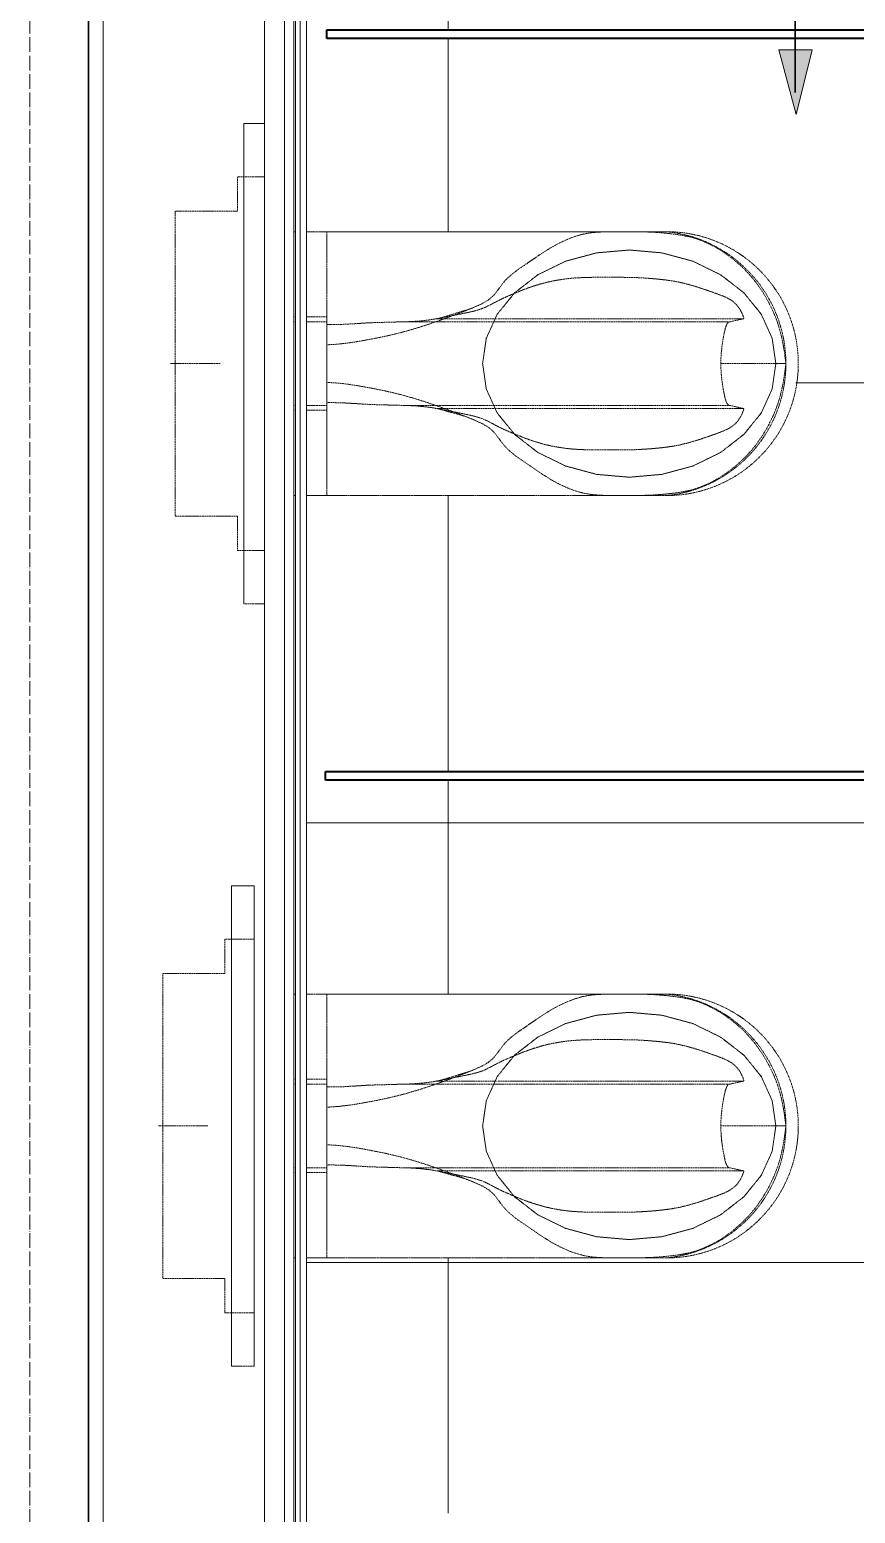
# Model space of a CAD drawing. Header units: millimetres. Extents: x -10915 to 60194, y -32941 to 46712.
# Drawn here: x 7150 to 8276, y 17014 to 19038 of the extents above; entities that cross this region are included whole.
import ezdxf

# ---------------------------------------------------------------- set-up
doc = ezdxf.new("R2010")
doc.units = ezdxf.units.MM
doc.linetypes.add('200_ШТРИХ_ш1п0_6_', pattern=[1.6, 1, -0.6])
doc.linetypes.add('ADSK_Линия сетки', pattern=[25, 20, -2.5, 0, -2.5])
doc.layers.add('Линии', color=7, linetype='Continuous', lineweight=9, true_color=0x00a600)
for name, color, linetype, lineweight in [('Обобщенные модели', 7, 'Continuous', 18), ('Оси', 7, 'Continuous', 9), ('Перекрытие штриховка', 7, 'Continuous', 18), ('Сантехника', 7, 'Continuous', 18), ('Стены несущие', 7, 'Continuous', 30), ('Стены отделка', 7, 'Continuous', 30), ('Стены штриховка', 7, 'Continuous', 9), ('Узлы', 7, 'Continuous', 18)]:
    doc.layers.add(name, color=color, linetype=linetype, lineweight=lineweight)

# ---------------------------------------------------------------- blocks, each defined once
blk = doc.blocks.new('SND_Унитаз_Jika_Olymp_с_инсталяцией - Унитаз_ выпуск прямой_ установка на пол_693х360х360_ PN30_12_ ХВ резьба HP DN15_ К гл_ кон П DN100-701491-План полов 2-го этажа')
at = {"layer": 'Сантехника', "linetype": '200_ШТРИХ_ш1п0_6_'}
for p, q in [((0, -61.7), (0, 6.3)), ((-208, 0), (-208, -85)), ((208, 0), (-208, 0)), ((208, -85), (208, 0)), ((-327.5, -94), (327.5, -94)), ((-327.5, -125), (-327.5, -94)), ((-255, -85), (-255, -125)), ((-208, -85), (-255, -85)), ((255, -85), (208, -85)), ((255, -125), (255, -85)), ((327.5, -94), (327.5, -125)), ((327.5, -125), (-327.5, -125)), ((-255, -125), (255, -125)), ((-180, -179), (-180, -181.4)), ((-180, -181.4), (-180, -179)), ((180, -181.4), (180, -179)), ((180, -179), (180, -181.4)), ((-180, -196.4), (-180, -687.1)), ((-180, -224), (-180, -196.4)), ((180, -687.1), (180, -196.4)), ((180, -196.4), (180, -224)), ((180, -224), (-180, -224))]:
    blk.add_line(p, q, dxfattribs=at)
at = {"layer": 'Сантехника', "color": 251, "linetype": '200_ШТРИХ_ш1п0_6_', "true_color": 0x666666}
for p, q in [((327.5, -94), (-327.5, -94)), ((-327.5, -125), (-327.5, -94)), ((327.5, -125), (327.5, -94)), ((-327.5, -125), (327.5, -125)), ((-180, -687.1), (-180, -224)), ((180, -224), (180, -687.1)), ((-61.3, -375.6), (-61.3, -374.1)), ((61.3, -375.6), (61.3, -374.1)), ((-61.3, -455.4), (-61.3, -453.6)), ((-61.3, -792.9), (-61.3, -456.3)), ((-57, -773.7), (-57, -451.7)), ((57, -451.7), (57, -773.7)), ((61.3, -456.3), (61.3, -453.6)), ((61.3, -792.9), (61.3, -457.2)), ((0, -836.5), (0, -761.4))]:
    blk.add_line(p, q, dxfattribs=at)
at = {"layer": 'Сантехника', "color": 253, "linetype": '200_ШТРИХ_ш1п0_6_', "true_color": 0xa3a3a3}
for p, q in [((-180, -181.4), (-180, -179)), ((-63.7, -179), (-63.7, -181.4)), ((-57, -179), (-57, -181.4)), ((57, -179), (57, -181.4)), ((63.7, -179), (63.7, -181.4)), ((180, -179), (180, -181.4)), ((-180, -224), (-180, -196.4)), ((-63.7, -196.4), (-63.7, -224)), ((-57, -196.4), (-57, -224)), ((57, -196.4), (57, -224)), ((63.7, -196.4), (63.7, -224)), ((180, -196.4), (180, -224)), ((-63.7, -224), (-61.3, -224)), ((-61.3, -224), (-57, -224)), ((-57, -224), (-53.6, -224)), ((-53.3, -224), (-25.8, -224)), ((25.8, -224), (-25.8, -224)), ((53.3, -224), (25.8, -224)), ((53.6, -224), (57, -224)), ((57, -224), (61.3, -224)), ((61.3, -224), (63.7, -224)), ((57, -330.9), (57, -368)), ((-57, -451.7), (-57, -348.1)), ((-61.3, -453.6), (-61.3, -375.6)), ((57, -368.7), (57, -451.7)), ((61.3, -453.6), (61.3, -375.6))]:
    blk.add_line(p, q, dxfattribs=at)
at = {"layer": 'Сантехника', "color": 9, "linetype": '200_ШТРИХ_ш1п0_6_', "true_color": 0xc7c7c7}
for p, q in [((-53.6, -224), (53.6, -224)), ((-48, -224), (-53.3, -224)), ((-37.8, -224), (-46.9, -224)), ((-26.5, -224), (-36.8, -224)), ((0, -224), (-25.8, -224)), ((25.8, -224), (0, -224)), ((36.8, -224), (26.5, -224)), ((46.9, -224), (37.8, -224)), ((53.3, -224), (48, -224)), ((-57, -348.1), (-57, -330.9))]:
    blk.add_line(p, q, dxfattribs=at)
at = {"layer": 'Сантехника', "color": 254, "linetype": '200_ШТРИХ_ш1п0_6_', "true_color": 0xdddddd}
blk.add_line((0, -850.2), (0, -836.5), dxfattribs=at)
at = {"layer": 'Сантехника', "linetype": '200_ШТРИХ_ш1п0_6_', "flags": 128}
for points in [[(-61.7, -376.2), (-71.7, -411.6), (-75, -420.3)], [(75, -420.3), (62.3, -378.9), (61.7, -376.2)], [(0, -836.5), (-34.5, -831.5), (-67.3, -816.7), (-96.6, -792.9), (-121.2, -761.2), (-139.7, -723.3), (-151.1, -681), (-155, -636.5), (-151.1, -592), (-139.7, -549.7), (-121.2, -511.8), (-96.6, -480.1), (-67.3, -456.3), (-34.5, -441.5), (0, -436.5)], [(0, -436.5), (34.5, -441.5), (67.3, -456.3), (96.6, -480.1), (121.2, -511.8), (139.7, -549.7), (151.1, -592), (155, -636.5), (151.1, -681), (139.7, -723.3), (121.2, -761.2), (96.6, -792.9), (67.3, -816.7), (34.5, -831.5), (0, -836.5)]]:
    blk.add_lwpolyline(points, dxfattribs=at)
at = {"layer": 'Сантехника', "color": 251, "linetype": '200_ШТРИХ_ш1п0_6_', "true_color": 0x666666, "flags": 128}
for points in [[(0, -436.5), (-34.5, -441.5), (-67.3, -456.3), (-96.6, -480.1), (-121.2, -511.8), (-139.7, -549.7), (-151.1, -592), (-155, -636.5), (-151.1, -681), (-139.7, -723.3), (-121.2, -761.2), (-96.6, -792.9), (-67.3, -816.7), (-34.5, -831.5), (0, -836.5)], [(0, -836.5), (-34.5, -831.5), (-67.3, -816.7), (-96.6, -792.9), (-121.2, -761.2), (-139.7, -723.3), (-151.1, -681), (-155, -636.5), (-151.1, -592), (-139.7, -549.7), (-121.2, -511.8), (-96.6, -480.1), (-67.3, -456.3), (-34.5, -441.5), (0, -436.5)], [(0, -836.5), (34.5, -831.5), (67.3, -816.7), (96.6, -792.9), (121.2, -761.2), (139.7, -723.3), (151.1, -681), (155, -636.5), (151.1, -592), (139.7, -549.7), (121.2, -511.8), (96.6, -480.1), (67.3, -456.3), (34.5, -441.5), (0, -436.5)], [(0, -436.5), (34.5, -441.5), (67.3, -456.3), (96.6, -480.1), (121.2, -511.8), (139.7, -549.7), (151.1, -592), (155, -636.5), (151.1, -681), (139.7, -723.3), (121.2, -761.2), (96.6, -792.9), (67.3, -816.7), (34.5, -831.5), (0, -836.5)], [(-61.3, -792.9), (-59.2, -783.4), (-57, -773.7)], [(57, -773.7), (59.2, -783.4), (61.3, -792.9)]]:
    blk.add_lwpolyline(points, dxfattribs=at)
at = {"layer": 'Сантехника', "color": 253, "linetype": '200_ШТРИХ_ш1п0_6_', "true_color": 0xa3a3a3, "flags": 128}
for points in [[(0, -436.5), (-34.5, -441.5), (-67.3, -456.3), (-96.6, -480.1), (-121.2, -511.8), (-139.7, -549.7), (-151.1, -592), (-155, -636.5), (-151.1, -681), (-139.7, -723.3), (-121.2, -761.2), (-96.6, -792.9), (-67.3, -816.7), (-34.5, -831.5), (0, -836.5)], [(0, -836.5), (34.5, -831.5), (67.3, -816.7), (96.6, -792.9), (121.2, -761.2), (139.7, -723.3), (151.1, -681), (155, -636.5), (151.1, -592), (139.7, -549.7), (121.2, -511.8), (96.6, -480.1), (67.3, -456.3), (34.5, -441.5), (0, -436.5)]]:
    blk.add_lwpolyline(points, dxfattribs=at)
at = {"layer": 'Сантехника', "linetype": '200_ШТРИХ_ш1п0_6_'}
blk.add_arc((0, -687.1), 180, 180, 360, dxfattribs=at)
at = {"layer": 'Сантехника', "color": 251, "linetype": '200_ШТРИХ_ш1п0_6_', "true_color": 0x666666}
blk.add_arc((0, -669.3), 180.9, 185.6382, 354.3618, dxfattribs=at)
at = {"layer": 'Сантехника', "color": 253, "linetype": '200_ШТРИХ_ш1п0_6_', "true_color": 0xa3a3a3}
for points in [[(-180, -224), (-179.3, -224), (-178.6, -224), (-177.7, -224)], [(-176.6, -224), (-176, -224), (-175.4, -224), (-174.7, -224)], [(-174.6, -224), (-173.6, -224), (-172.5, -224), (-171.4, -224)], [(-152.6, -224), (-150.5, -224), (-148.3, -224), (-145.7, -224)], [(145.7, -224), (148.3, -224), (150.5, -224), (152.6, -224)], [(171.4, -224), (172.5, -224), (173.6, -224), (174.6, -224)], [(174.7, -224), (175.4, -224), (176, -224), (176.6, -224)], [(177.7, -224), (178.6, -224), (179.3, -224), (180, -224)], [(-63.2, -383.7), (-63.6, -385.6), (-64, -387.6), (-64.4, -389.6)], [(-61.3, -374.1), (-61.9, -376.9), (-62.4, -379.8), (-63, -382.7)], [(62.9, -382.4), (62.4, -379.5), (61.8, -376.7), (61.3, -374.1)]]:
    blk.add_open_spline(points, degree=3, dxfattribs=at)
for points, knots in [([(-171.3, -224), (-169.6, -224), (-162.8, -224), (-157.6, -224), (-152.9, -224), (-152.8, -224)], [0.0610774, 0.0610774, 0.0610774, 0.0610774, 0.0919515, 0.1789595, 0.1802088, 0.1802088, 0.1802088, 0.1802088]), ([(-145.4, -224), (-138, -224), (-115, -224), (-63.7, -224), (-63.7, -224)], [0.2216194, 0.2216194, 0.2216194, 0.2216194, 0.3327462, 0.4835333, 0.4835333, 0.4835333, 0.4835333]), ([(63.7, -224), (63.7, -224), (115, -224), (138, -224), (145.4, -224)], [0, 0, 0, 0, 0.1507871, 0.2619139, 0.2619139, 0.2619139, 0.2619139]), ([(152.8, -224), (152.9, -224), (157.6, -224), (162.8, -224), (169.6, -224), (171.3, -224)], [0.3033245, 0.3033245, 0.3033245, 0.3033245, 0.3045737, 0.3915817, 0.4224559, 0.4224559, 0.4224559, 0.4224559]), ([(64.3, -389.1), (64.2, -388.5), (63.7, -386.4), (63.3, -384.3), (63, -382.8)], [0.96470665, 0.96470665, 0.96470665, 0.96470665, 0.96875, 0.97881568, 0.97881568, 0.97881568, 0.97881568]), ([(-64.4, -389.8), (-64.5, -390.3), (-65.2, -393.7), (-66.4, -400), (-68.6, -411), (-70.7, -421.2), (-73.1, -430.1), (-74.5, -434.3), (-75.2, -436.2)], [0.0325818, 0.0325818, 0.0325818, 0.0325818, 0.0357143, 0.0535714, 0.0714286, 0.1071429, 0.125, 0.1410134, 0.1410134, 0.1410134, 0.1410134]), ([(72.8, -428.8), (72.2, -426.7), (71.1, -422.5), (69.6, -415.7), (68.2, -408.7), (66.4, -399.8), (65.1, -393.3), (64.3, -389.2)], [0.875, 0.875, 0.875, 0.875, 0.890625, 0.90625, 0.921875, 0.9375, 0.96431263, 0.96431263, 0.96431263, 0.96431263]), ([(-75.9, -437.9), (-76.7, -439.7), (-78.5, -443.7), (-81.9, -450.1), (-85.7, -457.2), (-89.3, -464.7), (-92.5, -471.9), (-94.6, -476.7), (-95.5, -479)], [0.145721, 0.145721, 0.145721, 0.145721, 0.1607143, 0.1785714, 0.1964286, 0.2142857, 0.2321429, 0.2490928, 0.2490928, 0.2490928, 0.2490928]), ([(95.6, -479.3), (93.8, -474.9), (91, -468.2), (86.9, -459.6), (83.8, -453.5), (80.5, -447.5), (77.4, -441.4), (74.7, -435.1), (73.4, -430.9), (72.8, -428.8)], [0.7504978, 0.7504978, 0.7504978, 0.7504978, 0.78125, 0.796875, 0.8125, 0.828125, 0.84375, 0.859375, 0.875, 0.875, 0.875, 0.875])]:
    blk.add_open_spline(points, degree=3, knots=knots, dxfattribs=at)
at = {"layer": 'Сантехника', "color": 251, "linetype": '200_ШТРИХ_ш1п0_6_', "true_color": 0x666666}
for points, knots in [([(-53.3, -224), (-53.2, -227), (-53.2, -231.6), (-53.3, -237.7), (-53.4, -242.2), (-53.6, -246.8), (-53.8, -251.4), (-54.1, -255.9), (-54.3, -259.7), (-54.5, -262.7), (-54.7, -265.7), (-54.9, -269.4), (-55.2, -273.8), (-55.5, -278.3), (-55.7, -282.8), (-55.9, -287.3), (-56, -291.1), (-56.1, -294.1), (-56.2, -296.4), (-56.2, -298.6), (-56.3, -301.6), (-56.4, -305.4), (-56.5, -309.1), (-56.5, -312), (-56.6, -314.2), (-56.7, -316.4), (-56.8, -319.2), (-56.9, -324.1), (-57, -328.2), (-57, -330.9)], [-1, -1, -1, -1, -0.916667, -0.875, -0.833333, -0.791667, -0.75, -0.708333, -0.666667, -0.645833, -0.625, -0.583333, -0.541667, -0.5, -0.458333, -0.416667, -0.375, -0.354167, -0.333333, -0.3125, -0.291667, -0.25, -0.208333, -0.1875, -0.166667, -0.145833, -0.125, -0.083333, 0, 0, 0, 0]), ([(-25.8, -224), (-25.9, -241.7), (-35.3, -298.5), (-43.8, -332.7), (-52.5, -359.1), (-52.7, -359.6)], [0, 0, 0, 0, 0.1396534, 0.3512574, 0.3554649, 0.3554649, 0.3554649, 0.3554649]), ([(52.7, -359.6), (52.5, -359.1), (43.8, -332.7), (35.3, -298.5), (25.9, -241.7), (25.8, -224)], [1.9415219, 1.9415219, 1.9415219, 1.9415219, 1.9457294, 2.1573334, 2.2969868, 2.2969868, 2.2969868, 2.2969868]), ([(57, -330.9), (57, -328.2), (56.9, -324.1), (56.8, -319.2), (56.7, -316.4), (56.6, -314.2), (56.5, -312), (56.5, -309.1), (56.4, -305.4), (56.3, -301.6), (56.2, -298.6), (56.2, -296.4), (56.1, -294.1), (56, -291.1), (55.9, -287.3), (55.7, -282.8), (55.5, -278.3), (55.2, -273.8), (54.9, -269.4), (54.7, -265.7), (54.5, -262.7), (54.4, -260.5), (54.3, -258.2), (54.1, -255.2), (53.8, -251.4), (53.6, -246.8), (53.4, -242.2), (53.3, -237.7), (53.2, -231.6), (53.2, -227), (53.3, -224)], [-1, -1, -1, -1, -0.916667, -0.875, -0.854167, -0.833333, -0.8125, -0.791667, -0.75, -0.708333, -0.6875, -0.666667, -0.645833, -0.625, -0.583333, -0.541667, -0.5, -0.458333, -0.416667, -0.375, -0.354167, -0.333333, -0.3125, -0.291667, -0.25, -0.208333, -0.166667, -0.125, -0.083333, 0, 0, 0, 0]), ([(-57, -330.9), (-57.1, -333.5), (-57.3, -337.1), (-57.5, -341.5), (-57.7, -344.6), (-57.9, -347.4), (-58.1, -349.9), (-58.3, -352.3), (-58.5, -354.1), (-58.6, -355.6), (-58.8, -357), (-59, -358.6), (-59.2, -360.5), (-59.4, -362.2), (-59.7, -364), (-60, -366.1), (-60.5, -369.6), (-61, -372.4), (-61.3, -374.1)], [-1, -1, -1, -1, -0.9, -0.85, -0.8, -0.75, -0.7, -0.65, -0.6, -0.575, -0.55, -0.5, -0.45, -0.4, -0.35, -0.3, -0.2, 0, 0, 0, 0]), ([(61.3, -374.1), (61, -372.4), (60.5, -369.6), (60, -366.1), (59.7, -364), (59.4, -362.2), (59.2, -360.5), (59, -358.6), (58.8, -357), (58.6, -355.6), (58.5, -354.5), (58.4, -353.4), (58.3, -351.9), (58.1, -349.9), (57.9, -347.4), (57.7, -344.6), (57.5, -341.5), (57.3, -337.1), (57.1, -333.5), (57, -330.9)], [-1, -1, -1, -1, -0.8, -0.7, -0.65, -0.6, -0.55, -0.5, -0.45, -0.425, -0.4, -0.375, -0.35, -0.3, -0.25, -0.2, -0.15, -0.1, 0, 0, 0, 0]), ([(-52.9, -360.3), (-59.9, -381.5), (-77.2, -427.9), (-89.3, -451.4), (-117, -467.4), (-138.4, -500.1), (-160.9, -531.7), (-176.2, -566.8), (-180, -593), (-180, -628.9), (-180, -671.5), (-174.6, -716.7), (-166.6, -739.7), (-156.2, -759.4), (-148.3, -770.5), (-146.6, -772.8)], [0.357309, 0.357309, 0.357309, 0.357309, 0.529127, 0.684675, 0.791639, 0.91181, 1.038821, 1.152104, 1.26214, 1.376925, 1.512555, 1.635622, 1.747132, 1.856521, 1.884591, 1.884591, 1.884591, 1.884591]), ([(146.6, -772.8), (148.3, -770.5), (156.2, -759.4), (166.6, -739.7), (174.6, -716.7), (180, -671.5), (180, -628.9), (180, -593), (176.2, -566.8), (160.9, -531.7), (138.4, -500.1), (117, -467.4), (89.3, -451.4), (77.2, -427.9), (59.9, -381.5), (52.9, -360.3)], [0.412396, 0.412396, 0.412396, 0.412396, 0.440465, 0.549855, 0.661365, 0.784431, 0.920061, 1.034847, 1.144883, 1.258166, 1.385176, 1.505348, 1.612311, 1.767859, 1.939678, 1.939678, 1.939678, 1.939678]), ([(-96, -480.2), (-97.9, -484.8), (-100.8, -491.8), (-104.3, -501.6), (-106.8, -509.1), (-109.1, -516.8), (-111.1, -524.7), (-112.8, -532.6), (-114.7, -543), (-116.4, -556.1), (-117.3, -569.9), (-117.6, -580.1), (-117.7, -584.9), (-117.7, -587.2)], [0.2518112, 0.2518112, 0.2518112, 0.2518112, 0.2857143, 0.3035714, 0.3214286, 0.3392857, 0.3571429, 0.375, 0.3928571, 0.4285714, 0.4642857, 0.4821429, 0.4984632, 0.4984632, 0.4984632, 0.4984632]), ([(61.7, -792.9), (64.1, -792.2), (68.8, -790.4), (75, -787.1), (80.3, -783), (84.6, -778.3), (88.2, -772.8), (91.3, -766.6), (93.9, -759.9), (97.2, -750.8), (101.1, -739.7), (105.5, -726.3), (108.7, -714.8), (110.8, -705.9), (112.1, -699.4), (113.2, -693), (114.1, -686.2), (114.9, -679), (115.6, -671.8), (116.2, -664.9), (116.7, -658.4), (117.1, -651.7), (117.4, -644.5), (117.6, -637.2), (117.7, -630), (117.8, -622.9), (117.8, -613.3), (117.8, -603.6), (117.8, -594.4), (117.8, -587.8), (117.6, -581.2), (117.4, -572.1), (116.7, -560.2), (115.5, -548.8), (114, -539.6), (112.8, -532.6), (111.3, -525.6), (109.6, -518.8), (107.7, -512.2), (105.7, -505.6), (103.4, -499.1), (101, -492.6), (98.5, -486.4), (96.8, -482.2), (96, -480.2)], [0.000766, 0.000766, 0.000766, 0.000766, 0.015625, 0.03125, 0.046875, 0.0625, 0.078125, 0.09375, 0.109375, 0.125, 0.15625, 0.1875, 0.21875, 0.234375, 0.25, 0.265625, 0.28125, 0.296875, 0.3125, 0.328125, 0.34375, 0.359375, 0.375, 0.390625, 0.40625, 0.421875, 0.4375, 0.46875, 0.484375, 0.5, 0.515625, 0.53125, 0.5625, 0.59375, 0.609375, 0.625, 0.640625, 0.65625, 0.671875, 0.6875, 0.703125, 0.71875, 0.734375, 0.7483046, 0.7483046, 0.7483046, 0.7483046]), ([(-117.7, -587.8), (-117.8, -590.3), (-117.8, -595.3), (-117.8, -605.7), (-117.8, -619.6), (-117.7, -633.5), (-117.4, -644.5), (-117, -652.7), (-116.5, -660.4), (-116, -667.8), (-115.3, -675.6), (-114.4, -683.5), (-113.4, -691.6), (-112.1, -699.6), (-110.5, -707.3), (-108.6, -714.9), (-106.6, -722.2), (-104.3, -729.7), (-101.8, -737.4), (-99.1, -745.3), (-96.3, -753.4), (-93.4, -761.2), (-90.4, -768.6), (-86.8, -775.2), (-82.4, -780.9), (-76.8, -785.9), (-70, -789.9), (-64.6, -792), (-61.7, -792.9)], [0.5, 0.5, 0.5, 0.5, 0.5178571, 0.5357143, 0.5714286, 0.6071429, 0.625, 0.6428571, 0.6607143, 0.6785714, 0.6964286, 0.7142857, 0.7321429, 0.75, 0.7678571, 0.7857143, 0.8035714, 0.8214286, 0.8392857, 0.8571429, 0.875, 0.8928571, 0.9107143, 0.9285714, 0.9464286, 0.9642857, 0.9821429, 0.9992765, 0.9992765, 0.9992765, 0.9992765]), ([(-57, -773.7), (-57, -772.6), (-56.1, -770.8), (-51.9, -768.6), (-45.1, -766.7), (-37.5, -765.2), (-30.6, -764), (-25, -763.2), (-19, -762.5), (-10.8, -761.7), (-4.3, -761.5), (0, -761.4)], [-1, -1, -1, -1, -0.857143, -0.714286, -0.571429, -0.428571, -0.357143, -0.285714, -0.214286, -0.142857, 0, 0, 0, 0]), ([(0, -761.4), (4.3, -761.5), (10.8, -761.7), (19, -762.5), (25, -763.2), (30.6, -764), (37.5, -765.2), (45.1, -766.7), (51.8, -768.6), (54.5, -770), (55.5, -770.7)], [-1, -1, -1, -1, -0.8571429, -0.7857143, -0.7142857, -0.6428571, -0.5714286, -0.4285714, -0.2857143, -0.1501056, -0.1501056, -0.1501056, -0.1501056]), ([(-145.9, -773.8), (-139.4, -782.4), (-120.9, -803.2), (-96.8, -820.1), (-79.2, -828.9)], [1.8886336, 1.8886336, 1.8886336, 1.8886336, 1.9948194, 2.1438543, 2.1438543, 2.1438543, 2.1438543]), ([(79.2, -828.9), (96.8, -820.1), (120.9, -803.2), (139.4, -782.4), (145.9, -773.8)], [0.1531325, 0.1531325, 0.1531325, 0.1531325, 0.3021674, 0.4083532, 0.4083532, 0.4083532, 0.4083532]), ([(-78.3, -829.4), (-78, -829.5), (-60, -838.4), (-38.3, -846.1), (0, -850.2)], [2.1463883, 2.1463883, 2.1463883, 2.1463883, 2.148663, 2.2969868, 2.2969868, 2.2969868, 2.2969868]), ([(0, -850.2), (38.3, -846.1), (60, -838.4), (78, -829.5), (78.3, -829.4)], [0, 0, 0, 0, 0.1483237, 0.1505985, 0.1505985, 0.1505985, 0.1505985])]:
    blk.add_open_spline(points, degree=3, knots=knots, dxfattribs=at)
blk.add_open_spline([(55.6, -770.9), (56.5, -771.7), (57, -772.6), (57, -773.7)], degree=3, dxfattribs=at)
blk = doc.blocks.new('131_Сантехническая перегородка - СП-3 4-3867706-План полов 2-го этажа')
at = {"layer": 'Обобщенные модели', "lineweight": 40}
for p, q in [((0, 8), (1370, 8)), ((0, -4), (0, 8)), ((1370, -4), (1370, 8)), ((1370, -4), (0, -4))]:
    blk.add_line(p, q, dxfattribs=at)
blk = doc.blocks.new('SND_Унитаз_Jika_Olymp_с_инсталяцией - Унитаз_ выпуск прямой_ установка на пол_693х360х360_ PN30_12_ ХВ резьба HP DN15_ К гл_ кон П DN100-711300-План полов 2-го этажа')
at = {"layer": 'Сантехника', "linetype": '200_ШТРИХ_ш1п0_6_'}
for p, q in [((0, -61.7), (0, 6.3)), ((-208, 0), (-208, -85)), ((208, 0), (-208, 0)), ((208, -85), (208, 0)), ((-327.5, -94), (327.5, -94)), ((-327.5, -122.1), (-327.5, -94)), ((-255, -85), (-255, -122.1)), ((-208, -85), (-255, -85)), ((255, -85), (208, -85)), ((255, -122.1), (255, -85)), ((327.5, -94), (327.5, -122.1)), ((-180, -162.1), (-180, -164.5)), ((-180, -164.5), (-180, -162.1)), ((-180, -179.5), (-180, -670.2)), ((-180, -207.1), (-180, -179.5)), ((180, -164.5), (180, -162.1)), ((180, -162.1), (180, -164.5)), ((180, -670.2), (180, -179.5)), ((180, -179.5), (180, -207.1)), ((180, -207.1), (-180, -207.1))]:
    blk.add_line(p, q, dxfattribs=at)
at = {"layer": 'Сантехника', "color": 251, "linetype": '200_ШТРИХ_ш1п0_6_', "true_color": 0x666666}
for p, q in [((327.5, -94), (-327.5, -94)), ((-327.5, -122.1), (-327.5, -94)), ((327.5, -122.1), (327.5, -94)), ((-180, -670.2), (-180, -207.1)), ((180, -207.1), (180, -670.2)), ((-61.3, -358.7), (-61.3, -357.2)), ((61.3, -358.7), (61.3, -357.2)), ((-61.3, -438.6), (-61.3, -436.7)), ((-61.3, -776), (-61.3, -439.4)), ((-57, -756.8), (-57, -434.8)), ((57, -434.8), (57, -756.8)), ((61.3, -439.4), (61.3, -436.7)), ((61.3, -776), (61.3, -440.3)), ((0, -819.6), (0, -744.5))]:
    blk.add_line(p, q, dxfattribs=at)
at = {"layer": 'Сантехника', "color": 253, "linetype": '200_ШТРИХ_ш1п0_6_', "true_color": 0xa3a3a3}
for p, q in [((-180, -164.5), (-180, -162.1)), ((-180, -207.1), (-180, -179.5)), ((-63.7, -162.1), (-63.7, -164.5)), ((-63.7, -179.5), (-63.7, -207.1)), ((-57, -162.1), (-57, -164.5)), ((-57, -179.5), (-57, -207.1)), ((57, -162.1), (57, -164.5)), ((57, -179.5), (57, -207.1)), ((63.7, -162.1), (63.7, -164.5)), ((63.7, -179.5), (63.7, -207.1)), ((180, -162.1), (180, -164.5)), ((180, -179.5), (180, -207.1)), ((-63.7, -207.1), (-61.3, -207.1)), ((-61.3, -207.1), (-57, -207.1)), ((-57, -207.1), (-53.6, -207.1)), ((-53.3, -207.1), (-25.8, -207.1)), ((25.8, -207.1), (-25.8, -207.1)), ((53.3, -207.1), (25.8, -207.1)), ((53.6, -207.1), (57, -207.1)), ((57, -207.1), (61.3, -207.1)), ((61.3, -207.1), (63.7, -207.1)), ((57, -314), (57, -351.1)), ((-57, -434.8), (-57, -331.2)), ((-61.3, -436.7), (-61.3, -358.7)), ((57, -351.8), (57, -434.8)), ((61.3, -436.7), (61.3, -358.7))]:
    blk.add_line(p, q, dxfattribs=at)
at = {"layer": 'Сантехника', "color": 9, "linetype": '200_ШТРИХ_ш1п0_6_', "true_color": 0xc7c7c7}
for p, q in [((-53.6, -207.1), (-28.5, -207.1)), ((-48, -207.1), (-53.3, -207.1)), ((-37.8, -207.1), (-46.9, -207.1)), ((-26.5, -207.1), (-36.8, -207.1)), ((-28.5, -207.1), (-14.8, -207.1)), ((0, -207.1), (-25.8, -207.1)), ((-14.8, -207.1), (0, -207.1)), ((25.8, -207.1), (0, -207.1)), ((0, -207.1), (28.5, -207.1)), ((36.8, -207.1), (26.5, -207.1)), ((28.5, -207.1), (49.4, -207.1)), ((46.9, -207.1), (37.8, -207.1)), ((53.3, -207.1), (48, -207.1)), ((49.4, -207.1), (53.6, -207.1)), ((-57, -331.2), (-57, -314))]:
    blk.add_line(p, q, dxfattribs=at)
at = {"layer": 'Сантехника', "color": 254, "linetype": '200_ШТРИХ_ш1п0_6_', "true_color": 0xdddddd}
blk.add_line((0, -833.3), (0, -819.6), dxfattribs=at)
at = {"layer": 'Сантехника', "linetype": '200_ШТРИХ_ш1п0_6_', "flags": 128}
for points in [[(-61.7, -359.3), (-71.7, -394.8), (-75, -403.4)], [(75, -403.4), (62.3, -362), (61.7, -359.3)], [(0, -819.6), (-34.5, -814.6), (-67.3, -799.8), (-96.6, -776), (-121.2, -744.3), (-139.7, -706.4), (-151.1, -664.1), (-155, -619.6), (-151.1, -575.1), (-139.7, -532.8), (-121.2, -494.9), (-96.6, -463.3), (-67.3, -439.4), (-34.5, -424.6), (0, -419.6)], [(0, -419.6), (34.5, -424.6), (67.3, -439.4), (96.6, -463.3), (121.2, -494.9), (139.7, -532.8), (151.1, -575.1), (155, -619.6), (151.1, -664.1), (139.7, -706.4), (121.2, -744.3), (96.6, -776), (67.3, -799.8), (34.5, -814.6), (0, -819.6)]]:
    blk.add_lwpolyline(points, dxfattribs=at)
at = {"layer": 'Сантехника', "color": 251, "linetype": '200_ШТРИХ_ш1п0_6_', "true_color": 0x666666, "flags": 128}
for points in [[(0, -419.6), (-34.5, -424.6), (-67.3, -439.4), (-96.6, -463.3), (-121.2, -494.9), (-139.7, -532.8), (-151.1, -575.1), (-155, -619.6), (-151.1, -664.1), (-139.7, -706.4), (-121.2, -744.3), (-96.6, -776), (-67.3, -799.8), (-34.5, -814.6), (0, -819.6)], [(0, -819.6), (-34.5, -814.6), (-67.3, -799.8), (-96.6, -776), (-121.2, -744.3), (-139.7, -706.4), (-151.1, -664.1), (-155, -619.6), (-151.1, -575.1), (-139.7, -532.8), (-121.2, -494.9), (-96.6, -463.3), (-67.3, -439.4), (-34.5, -424.6), (0, -419.6)], [(0, -819.6), (34.5, -814.6), (67.3, -799.8), (96.6, -776), (121.2, -744.3), (139.7, -706.4), (151.1, -664.1), (155, -619.6), (151.1, -575.1), (139.7, -532.8), (121.2, -494.9), (96.6, -463.3), (67.3, -439.4), (34.5, -424.6), (0, -419.6)], [(0, -419.6), (34.5, -424.6), (67.3, -439.4), (96.6, -463.3), (121.2, -494.9), (139.7, -532.8), (151.1, -575.1), (155, -619.6), (151.1, -664.1), (139.7, -706.4), (121.2, -744.3), (96.6, -776), (67.3, -799.8), (34.5, -814.6), (0, -819.6)], [(-61.3, -776), (-59.2, -766.5), (-57, -756.8)], [(57, -756.8), (59.2, -766.5), (61.3, -776)]]:
    blk.add_lwpolyline(points, dxfattribs=at)
at = {"layer": 'Сантехника', "color": 253, "linetype": '200_ШТРИХ_ш1п0_6_', "true_color": 0xa3a3a3, "flags": 128}
for points in [[(0, -419.6), (-34.5, -424.6), (-67.3, -439.4), (-96.6, -463.3), (-121.2, -494.9), (-139.7, -532.8), (-151.1, -575.1), (-155, -619.6), (-151.1, -664.1), (-139.7, -706.4), (-121.2, -744.3), (-96.6, -776), (-67.3, -799.8), (-34.5, -814.6), (0, -819.6)], [(0, -819.6), (34.5, -814.6), (67.3, -799.8), (96.6, -776), (121.2, -744.3), (139.7, -706.4), (151.1, -664.1), (155, -619.6), (151.1, -575.1), (139.7, -532.8), (121.2, -494.9), (96.6, -463.3), (67.3, -439.4), (34.5, -424.6), (0, -419.6)]]:
    blk.add_lwpolyline(points, dxfattribs=at)
at = {"layer": 'Сантехника', "linetype": '200_ШТРИХ_ш1п0_6_'}
blk.add_arc((0, -670.2), 180, 180, 360, dxfattribs=at)
at = {"layer": 'Сантехника', "color": 251, "linetype": '200_ШТРИХ_ш1п0_6_', "true_color": 0x666666}
blk.add_arc((0, -652.4), 180.9, 185.6382, 354.3618, dxfattribs=at)
at = {"layer": 'Сантехника', "color": 253, "linetype": '200_ШТРИХ_ш1п0_6_', "true_color": 0xa3a3a3}
for points in [[(-180, -207.1), (-179.3, -207.1), (-178.6, -207.1), (-177.7, -207.1)], [(-176.6, -207.1), (-176, -207.1), (-175.4, -207.1), (-174.7, -207.1)], [(-174.6, -207.1), (-173.6, -207.1), (-172.5, -207.1), (-171.4, -207.1)], [(-152.6, -207.1), (-150.5, -207.1), (-148.3, -207.1), (-145.7, -207.1)], [(145.7, -207.1), (148.3, -207.1), (150.5, -207.1), (152.6, -207.1)], [(171.4, -207.1), (172.5, -207.1), (173.6, -207.1), (174.6, -207.1)], [(174.7, -207.1), (175.4, -207.1), (176, -207.1), (176.6, -207.1)], [(177.7, -207.1), (178.6, -207.1), (179.3, -207.1), (180, -207.1)], [(-61.3, -357.2), (-61.9, -360), (-62.4, -362.9), (-63, -365.8)], [(62.9, -365.5), (62.4, -362.6), (61.8, -359.8), (61.3, -357.2)], [(-63.2, -366.8), (-63.6, -368.8), (-64, -370.7), (-64.4, -372.7)]]:
    blk.add_open_spline(points, degree=3, dxfattribs=at)
for points, knots in [([(-171.3, -207.1), (-169.6, -207.1), (-162.8, -207.1), (-157.6, -207.1), (-152.9, -207.1), (-152.8, -207.1)], [0.0610774, 0.0610774, 0.0610774, 0.0610774, 0.0919515, 0.1789595, 0.1802088, 0.1802088, 0.1802088, 0.1802088]), ([(-145.4, -207.1), (-138, -207.1), (-115, -207.1), (-63.7, -207.1), (-63.7, -207.1)], [0.2216194, 0.2216194, 0.2216194, 0.2216194, 0.3327462, 0.4835333, 0.4835333, 0.4835333, 0.4835333]), ([(63.7, -207.1), (63.7, -207.1), (115, -207.1), (138, -207.1), (145.4, -207.1)], [0, 0, 0, 0, 0.1507871, 0.2619139, 0.2619139, 0.2619139, 0.2619139]), ([(152.8, -207.1), (152.9, -207.1), (157.6, -207.1), (162.8, -207.1), (169.6, -207.1), (171.3, -207.1)], [0.3033245, 0.3033245, 0.3033245, 0.3033245, 0.3045737, 0.3915817, 0.4224559, 0.4224559, 0.4224559, 0.4224559]), ([(-64.4, -372.9), (-64.5, -373.4), (-65.2, -376.8), (-66.4, -383.1), (-68.6, -394.1), (-70.7, -404.3), (-73.1, -413.2), (-74.5, -417.4), (-75.2, -419.3)], [0.0325818, 0.0325818, 0.0325818, 0.0325818, 0.0357143, 0.0535714, 0.0714286, 0.1071429, 0.125, 0.1410134, 0.1410134, 0.1410134, 0.1410134]), ([(64.3, -372.2), (64.2, -371.6), (63.7, -369.5), (63.3, -367.4), (63, -366)], [0.96470665, 0.96470665, 0.96470665, 0.96470665, 0.96875, 0.97881568, 0.97881568, 0.97881568, 0.97881568]), ([(95.6, -462.4), (93.8, -458), (91, -451.4), (86.9, -442.8), (83.8, -436.7), (80.5, -430.6), (77.4, -424.5), (74.7, -418.2), (72.7, -411.9), (71.1, -405.6), (69.6, -398.8), (68.2, -391.8), (66.4, -382.9), (65.1, -376.4), (64.3, -372.4)], [0.7504978, 0.7504978, 0.7504978, 0.7504978, 0.78125, 0.796875, 0.8125, 0.828125, 0.84375, 0.859375, 0.875, 0.890625, 0.90625, 0.921875, 0.9375, 0.9643126, 0.9643126, 0.9643126, 0.9643126]), ([(-75.9, -421), (-76.7, -422.9), (-78.5, -426.8), (-81.9, -433.3), (-85.7, -440.4), (-89.3, -447.8), (-92.5, -455), (-94.6, -459.8), (-95.5, -462.2)], [0.145721, 0.145721, 0.145721, 0.145721, 0.1607143, 0.1785714, 0.1964286, 0.2142857, 0.2321429, 0.2490928, 0.2490928, 0.2490928, 0.2490928])]:
    blk.add_open_spline(points, degree=3, knots=knots, dxfattribs=at)
at = {"layer": 'Сантехника', "color": 251, "linetype": '200_ШТРИХ_ш1п0_6_', "true_color": 0x666666}
for points, knots in [([(-53.3, -207.1), (-53.2, -210.2), (-53.2, -214.7), (-53.3, -220.8), (-53.4, -225.4), (-53.6, -229.9), (-53.8, -234.5), (-54.1, -239), (-54.3, -242.8), (-54.5, -245.8), (-54.7, -248.8), (-54.9, -252.5), (-55.2, -256.9), (-55.5, -261.4), (-55.7, -265.9), (-55.9, -270.4), (-56, -274.2), (-56.1, -277.2), (-56.2, -279.5), (-56.2, -281.7), (-56.3, -284.7), (-56.4, -288.5), (-56.5, -292.2), (-56.5, -295.1), (-56.6, -297.3), (-56.7, -299.5), (-56.8, -302.3), (-56.9, -307.2), (-57, -311.4), (-57, -314)], [-1, -1, -1, -1, -0.916667, -0.875, -0.833333, -0.791667, -0.75, -0.708333, -0.666667, -0.645833, -0.625, -0.583333, -0.541667, -0.5, -0.458333, -0.416667, -0.375, -0.354167, -0.333333, -0.3125, -0.291667, -0.25, -0.208333, -0.1875, -0.166667, -0.145833, -0.125, -0.083333, 0, 0, 0, 0]), ([(-25.8, -207.1), (-25.9, -224.8), (-35.3, -281.6), (-43.8, -315.8), (-52.5, -342.2), (-52.7, -342.7)], [0, 0, 0, 0, 0.1396534, 0.3512574, 0.3554649, 0.3554649, 0.3554649, 0.3554649]), ([(52.7, -342.7), (52.5, -342.2), (43.8, -315.8), (35.3, -281.6), (25.9, -224.8), (25.8, -207.1)], [1.9415219, 1.9415219, 1.9415219, 1.9415219, 1.9457294, 2.1573334, 2.2969868, 2.2969868, 2.2969868, 2.2969868]), ([(57, -314), (57, -311.4), (56.9, -307.2), (56.8, -302.3), (56.7, -299.5), (56.6, -297.3), (56.5, -295.1), (56.5, -292.2), (56.4, -288.5), (56.3, -284.7), (56.2, -281.7), (56.2, -279.5), (56.1, -277.2), (56, -274.2), (55.9, -270.4), (55.7, -265.9), (55.5, -261.4), (55.2, -256.9), (54.9, -252.5), (54.7, -248.8), (54.5, -245.8), (54.4, -243.6), (54.3, -241.3), (54.1, -238.3), (53.8, -234.5), (53.6, -229.9), (53.4, -225.4), (53.3, -220.8), (53.2, -214.7), (53.2, -210.2), (53.3, -207.1)], [-1, -1, -1, -1, -0.916667, -0.875, -0.854167, -0.833333, -0.8125, -0.791667, -0.75, -0.708333, -0.6875, -0.666667, -0.645833, -0.625, -0.583333, -0.541667, -0.5, -0.458333, -0.416667, -0.375, -0.354167, -0.333333, -0.3125, -0.291667, -0.25, -0.208333, -0.166667, -0.125, -0.083333, 0, 0, 0, 0]), ([(-57, -314), (-57.1, -316.6), (-57.3, -320.3), (-57.5, -324.6), (-57.7, -327.7), (-57.9, -330.5), (-58.1, -333), (-58.3, -335.4), (-58.5, -337.3), (-58.6, -338.7), (-58.8, -340.1), (-59, -341.7), (-59.2, -343.6), (-59.4, -345.4), (-59.7, -347.1), (-60, -349.2), (-60.5, -352.8), (-61, -355.5), (-61.3, -357.2)], [-1, -1, -1, -1, -0.9, -0.85, -0.8, -0.75, -0.7, -0.65, -0.6, -0.575, -0.55, -0.5, -0.45, -0.4, -0.35, -0.3, -0.2, 0, 0, 0, 0]), ([(61.3, -357.2), (61, -355.5), (60.5, -352.8), (60, -349.2), (59.7, -347.1), (59.4, -345.4), (59.2, -343.6), (59, -341.7), (58.8, -340.1), (58.6, -338.7), (58.5, -337.6), (58.4, -336.5), (58.3, -335), (58.1, -333), (57.9, -330.5), (57.7, -327.7), (57.5, -324.6), (57.3, -320.3), (57.1, -316.6), (57, -314)], [-1, -1, -1, -1, -0.8, -0.7, -0.65, -0.6, -0.55, -0.5, -0.45, -0.425, -0.4, -0.375, -0.35, -0.3, -0.25, -0.2, -0.15, -0.1, 0, 0, 0, 0]), ([(-52.9, -343.4), (-59.9, -364.6), (-77.2, -411), (-89.3, -434.5), (-117, -450.5), (-136.4, -480.2), (-149.8, -499.2), (-155.2, -507.9)], [0.3573091, 0.3573091, 0.3573091, 0.3573091, 0.5291275, 0.6846754, 0.791639, 0.9118103, 1.0067151, 1.0067151, 1.0067151, 1.0067151]), ([(146.6, -755.9), (148.3, -753.6), (156.2, -742.5), (166.6, -722.9), (174.6, -699.8), (180, -654.6), (180, -612), (180, -576.1), (176.2, -549.9), (160.9, -514.8), (138.4, -483.2), (117, -450.5), (89.3, -434.5), (77.2, -411), (59.9, -364.6), (52.9, -343.4)], [0.412396, 0.412396, 0.412396, 0.412396, 0.440465, 0.549855, 0.661365, 0.784431, 0.920061, 1.034847, 1.144883, 1.258166, 1.385176, 1.505348, 1.612311, 1.767859, 1.939678, 1.939678, 1.939678, 1.939678]), ([(-96, -463.3), (-97.9, -467.9), (-100.8, -474.9), (-104.3, -484.7), (-106.8, -492.2), (-109.1, -499.9), (-111.1, -507.8), (-112.8, -515.7), (-114.7, -526.1), (-116.4, -539.2), (-117.3, -553), (-117.6, -563.2), (-117.7, -568), (-117.7, -570.3)], [0.2518112, 0.2518112, 0.2518112, 0.2518112, 0.2857143, 0.3035714, 0.3214286, 0.3392857, 0.3571429, 0.375, 0.3928571, 0.4285714, 0.4642857, 0.4821429, 0.4984632, 0.4984632, 0.4984632, 0.4984632]), ([(61.7, -776), (64.1, -775.3), (68.8, -773.5), (75, -770.2), (80.3, -766.1), (84.6, -761.4), (88.2, -755.9), (91.3, -749.7), (93.9, -743), (97.2, -733.9), (101.1, -722.8), (105.5, -709.4), (108.7, -698), (110.8, -689), (112.1, -682.6), (113.2, -676.1), (114.1, -669.3), (114.9, -662.2), (115.6, -654.9), (116.2, -648.1), (116.7, -641.5), (117.1, -634.8), (117.4, -627.6), (117.6, -620.3), (117.7, -613.1), (117.8, -606), (117.8, -596.5), (117.8, -586.7), (117.8, -577.5), (117.8, -570.9), (117.6, -564.3), (117.4, -555.2), (116.7, -543.3), (115.5, -531.9), (114, -522.7), (112.8, -515.7), (111.3, -508.8), (109.6, -502), (107.7, -495.3), (105.7, -488.7), (103.4, -482.2), (101, -475.7), (98.5, -469.5), (96.8, -465.3), (96, -463.4)], [0.000766, 0.000766, 0.000766, 0.000766, 0.015625, 0.03125, 0.046875, 0.0625, 0.078125, 0.09375, 0.109375, 0.125, 0.15625, 0.1875, 0.21875, 0.234375, 0.25, 0.265625, 0.28125, 0.296875, 0.3125, 0.328125, 0.34375, 0.359375, 0.375, 0.390625, 0.40625, 0.421875, 0.4375, 0.46875, 0.484375, 0.5, 0.515625, 0.53125, 0.5625, 0.59375, 0.609375, 0.625, 0.640625, 0.65625, 0.671875, 0.6875, 0.703125, 0.71875, 0.734375, 0.7483046, 0.7483046, 0.7483046, 0.7483046]), ([(-155.8, -508.8), (-157.4, -511.4), (-165.2, -524.6), (-176.2, -549.9), (-180, -576.1), (-180, -612), (-180, -654.6), (-174.6, -699.8), (-166.6, -722.9), (-156.2, -742.5), (-148.3, -753.6), (-146.6, -755.9)], [1.0098413, 1.0098413, 1.0098413, 1.0098413, 1.0388212, 1.1521038, 1.2621401, 1.3769255, 1.5125553, 1.6356217, 1.7471319, 1.8565215, 1.8845912, 1.8845912, 1.8845912, 1.8845912]), ([(-117.7, -570.9), (-117.8, -573.4), (-117.8, -578.4), (-117.8, -588.8), (-117.8, -602.8), (-117.7, -616.6), (-117.4, -627.6), (-117, -635.8), (-116.5, -643.5), (-116, -650.9), (-115.3, -658.7), (-114.4, -666.7), (-113.4, -674.7), (-112.1, -682.7), (-110.5, -690.5), (-108.6, -698), (-106.6, -705.3), (-104.3, -712.8), (-101.8, -720.5), (-99.1, -728.4), (-96.3, -736.5), (-93.4, -744.3), (-90.4, -751.7), (-86.8, -758.3), (-82.4, -764.1), (-76.8, -769), (-70, -773), (-64.6, -775.1), (-61.7, -776)], [0.5, 0.5, 0.5, 0.5, 0.5178571, 0.5357143, 0.5714286, 0.6071429, 0.625, 0.6428571, 0.6607143, 0.6785714, 0.6964286, 0.7142857, 0.7321429, 0.75, 0.7678571, 0.7857143, 0.8035714, 0.8214286, 0.8392857, 0.8571429, 0.875, 0.8928571, 0.9107143, 0.9285714, 0.9464286, 0.9642857, 0.9821429, 0.9992765, 0.9992765, 0.9992765, 0.9992765]), ([(-57, -756.8), (-57, -755.8), (-56.1, -753.9), (-51.9, -751.7), (-45.1, -749.8), (-37.5, -748.3), (-30.6, -747.1), (-25, -746.3), (-19, -745.6), (-10.8, -744.8), (-4.3, -744.6), (0, -744.5)], [-1, -1, -1, -1, -0.857143, -0.714286, -0.571429, -0.428571, -0.357143, -0.285714, -0.214286, -0.142857, 0, 0, 0, 0]), ([(0, -744.5), (4.3, -744.6), (10.8, -744.8), (19, -745.6), (25, -746.3), (30.6, -747.1), (37.5, -748.3), (45.1, -749.8), (51.8, -751.7), (54.5, -753.1), (55.5, -753.9)], [-1, -1, -1, -1, -0.8571429, -0.7857143, -0.7142857, -0.6428571, -0.5714286, -0.4285714, -0.2857143, -0.1501056, -0.1501056, -0.1501056, -0.1501056]), ([(-145.9, -756.9), (-139.4, -765.5), (-120.9, -786.3), (-96.8, -803.2), (-79.2, -812)], [1.8886336, 1.8886336, 1.8886336, 1.8886336, 1.9948194, 2.1438543, 2.1438543, 2.1438543, 2.1438543]), ([(79.2, -812), (96.8, -803.2), (120.9, -786.3), (139.4, -765.5), (145.9, -756.9)], [0.1531325, 0.1531325, 0.1531325, 0.1531325, 0.3021674, 0.4083532, 0.4083532, 0.4083532, 0.4083532]), ([(-78.3, -812.5), (-78, -812.6), (-60, -821.5), (-38.3, -829.2), (0, -833.3)], [2.1463883, 2.1463883, 2.1463883, 2.1463883, 2.148663, 2.2969868, 2.2969868, 2.2969868, 2.2969868]), ([(0, -833.3), (38.3, -829.2), (60, -821.5), (78, -812.6), (78.3, -812.5)], [0, 0, 0, 0, 0.1483237, 0.1505985, 0.1505985, 0.1505985, 0.1505985])]:
    blk.add_open_spline(points, degree=3, knots=knots, dxfattribs=at)
blk.add_open_spline([(55.6, -754), (56.5, -754.8), (57, -755.8), (57, -756.8)], degree=3, dxfattribs=at)

msp = doc.modelspace()

# ---------------------------------------------------------------- hatches: boundary and pattern name
at = {"layer": 'Перекрытие штриховка', "lineweight": 9, "true_color": 0x787878}
h = msp.add_hatch(dxfattribs=at)
h.set_pattern_fill('FP_47', color=8, style=0, pattern_type=2)
h.set_pattern_definition([(270, (6520, 16155.8), (599.99, 4e-14), []), (0, (6520, 16155.8), (0, 600), [])])
h.paths.add_polyline_path([(7527.388, 14970.09), (7720.956, 15346.525), (7527.388, 15346.525), (7527.388, 15016.986)])
h.paths.add_polyline_path([(7527.388, 15706.525), (7906.073, 15706.525), (8051.886, 15990.09), (7555, 15990.09), (7555, 16002.09), (8058.056, 16002.09), (8572.269, 17002.09), (7555, 17002.09), (7555, 17014.09), (8578.44, 17014.09), (9025, 17882.525), (9025, 18032.525), (8924.865, 18170.931), (8924.865, 18026.09), (8923, 18026.09), (8923, 18014.09), (8925, 18014.09), (8925, 17814.09), (8913, 17814.09), (8913, 18014.09), (7553, 18014.09), (7553, 18026.09), (8912.865, 18026.09), (8912.865, 18187.517), (8306.171, 19026.09), (7554.865, 19026.09), (7554.865, 19038.09), (8297.49, 19038.09), (8124.916, 19276.622), (8080.754, 19258.554), (8028.888, 19252.525), (7527.388, 19252.525), (7527.388, 18762.525), (8018.077, 18762.525), (8064.664, 18756.392), (8108.077, 18738.41), (8145.356, 18709.804), (8173.961, 18672.525), (8192.34, 18626.099), (8198.077, 18582.525), (8191.944, 18535.937), (8173.961, 18492.525), (8145.356, 18455.246), (8108.077, 18426.64), (8063.87, 18408.554), (8012.004, 18402.525), (7527.388, 18402.525), (7527.388, 17722.525), (8018.077, 17722.525), (8064.664, 17716.392), (8108.077, 17698.41), (8145.356, 17669.804), (8173.961, 17632.525), (8192.34, 17586.099), (8198.077, 17542.525), (8191.944, 17495.937), (8173.961, 17452.525), (8145.356, 17415.246), (8108.077, 17386.64), (8063.87, 17368.554), (8012.004, 17362.525), (7527.388, 17362.525), (7527.388, 16714.525), (8018.077, 16714.525), (8064.664, 16708.392), (8108.077, 16690.41), (8145.356, 16661.804), (8175.06, 16621.874), (8192.34, 16578.099), (8198.077, 16534.525), (8191.944, 16487.937), (8173.961, 16444.525), (8145.356, 16407.246), (8108.077, 16378.64), (8063.87, 16360.554), (8012.004, 16354.525), (7527.388, 16354.525), (7527.388, 15819.43)])
h.paths.add_polyline_path([(7784.384, 19612.525), (7881.895, 19612.525), (7565.733, 20049.525), (7529.888, 20049.525), (7529.888, 20082.525), (7527.388, 20082.292), (7527.388, 19612.525), (7699.016, 19612.525)])
at = {"layer": 'Узлы', "true_color": 0xff0000}
msp.add_hatch(color=1, dxfattribs=at).paths.add_polyline_path([(8195.242, 18922.31), (8217.225, 19010.48), (8171.617, 19010.48)])

# ---------------------------------------------------------------- linework, layer by layer
at = {"layer": 'Линии', "color": 1, "lineweight": 30, "true_color": 0xff0000}
msp.add_line((8194.003, 19252.525), (8194.003, 18952.525), dxfattribs=at)
at = {"layer": 'Линии', "color": 1, "lineweight": 18, "true_color": 0xff0000}
for p, q in [((8171.617, 19010.48), (8195.242, 18922.31)), ((8217.225, 19010.48), (8171.617, 19010.48)), ((8195.242, 18922.31), (8217.225, 19010.48))]:
    msp.add_line(p, q, dxfattribs=at)
at = {"layer": 'Оси', "linetype": 'ADSK_Линия сетки'}
msp.add_line((7149.565, -5289.091), (7149.565, 21857.733), dxfattribs=at)
at = {"layer": 'Стены несущие'}
msp.add_line((7230, 20102.525), (7230, 12328.264), dxfattribs=at)
at = {"layer": 'Стены отделка', "lineweight": 9}
for p, q in [((7250, 20082.525), (7250, 12328.264)), ((7470, 20082.525), (7470, 14915.105)), ((7510, 14955.09), (7510, 20082.525)), ((7512.388, 14955.09), (7512.388, 20066.025)), ((7527.388, 20066.025), (7527.388, 14970.09))]:
    msp.add_line(p, q, dxfattribs=at)
at = {"layer": 'Стены штриховка'}
for p, q in [((7497, 14942.09), (7497, 20082.525)), ((7518.388, 14970.09), (7518.388, 20066.025))]:
    msp.add_line(p, q, dxfattribs=at)

# ---------------------------------------------------------------- block references
at = {"layer": 'Обобщенные модели', "lineweight": 40}
for p in [(7554.865, 19030.09), (7553, 18018.09)]:
    msp.add_blockref('131_Сантехническая перегородка - СП-3 4-3867706-План полов 2-го этажа', p, dxfattribs=at)
at = {"layer": 'Сантехника', "linetype": '200_ШТРИХ_ш1п0_6_', "rotation": 90.00000000000037}
for name, p in [('SND_Унитаз_Jika_Olymp_с_инсталяцией - Унитаз_ выпуск прямой_ установка на пол_693х360х360_ PN30_12_ ХВ резьба HP DN15_ К гл_ кон П DN100-711300-План полов 2-го этажа', (7347.884, 18582.525)), ('SND_Унитаз_Jika_Olymp_с_инсталяцией - Унитаз_ выпуск прямой_ установка на пол_693х360х360_ PN30_12_ ХВ резьба HP DN15_ К гл_ кон П DN100-701491-План полов 2-го этажа', (7331, 17542.525))]:
    msp.add_blockref(name, p, dxfattribs=at)

doc.saveas('drawing.dxf')
